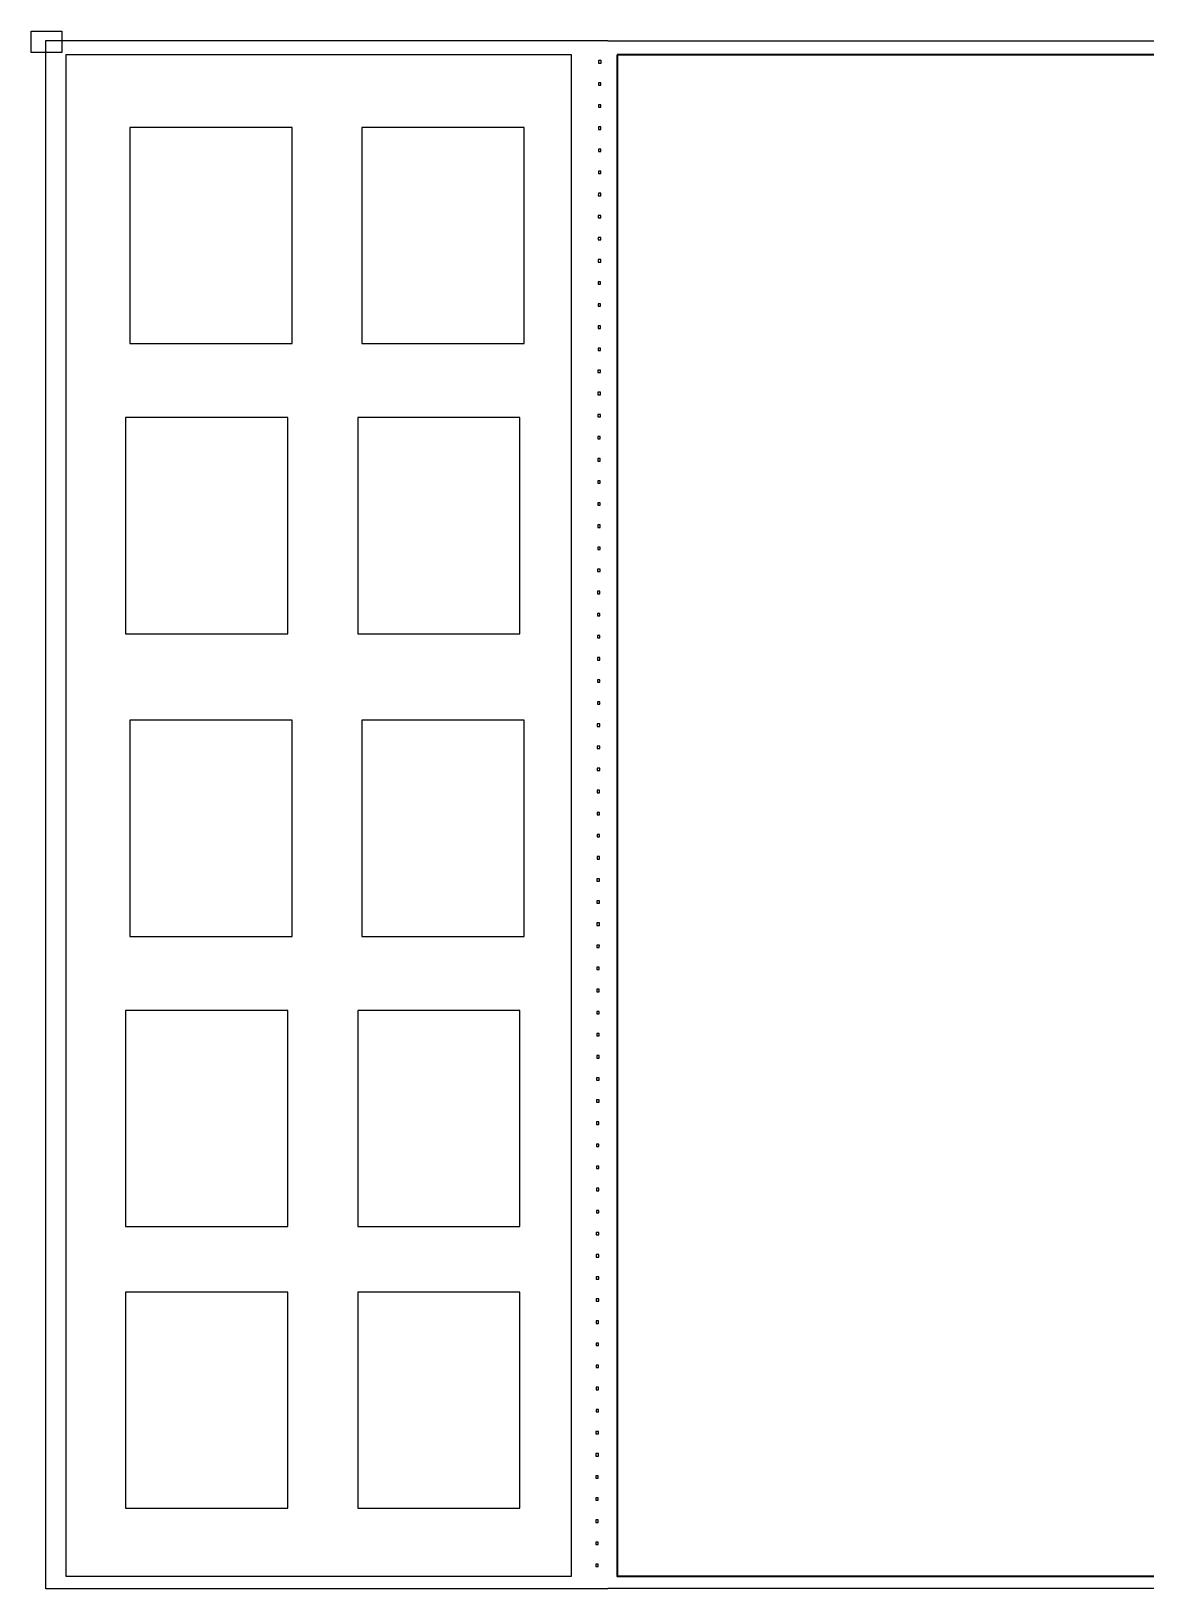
# Model space of a CAD drawing. Header units: centimetres. Extents: x -12.1 to 11.9, y -8.3 to 8.4.
# Drawn here: x -12.08 to -0.08, y -8.34 to 8.44 of the extents above; entities that cross this region are included whole.
import ezdxf

# ---------------------------------------------------------------- set-up
doc = ezdxf.new("R2010")
doc.units = ezdxf.units.CM
doc.header["$MEASUREMENT"] = 0
doc.header["$XCLIPFRAME"] = 0
doc.layers.add('Layer 1', color=7, linetype='Continuous')
picture_1 = doc.add_image_def('image1.jpg', size_in_pixel=(1717, 1200))

msp = doc.modelspace()

# ---------------------------------------------------------------- linework, layer by layer
at = {"layer": 'Layer 1', "lineweight": 25}
for points, knots in [([(-11.92476, 8.33776), (-11.92476, 8.33776), (-11.92476, -8.33843), (-11.92476, -8.33843), (-11.92476, -8.33843), (-11.92476, -8.33843), (-5.87159, -8.33843), (-5.87159, -8.33843), (-5.87159, -8.33843), (-5.87159, -8.33843), (-5.87159, -8.33512), (-5.87159, -8.33512), (-5.87159, -8.33512), (-5.87159, -8.33512), (5.87178, -8.33512), (5.87178, -8.33512), (5.87178, -8.33512), (5.87178, -8.33512), (5.87178, -8.33843), (5.87178, -8.33843), (5.87178, -8.33843), (5.87178, -8.33843), (11.92495, -8.33843), (11.92495, -8.33843), (11.92495, -8.33843), (11.92495, -8.33843), (11.92495, 8.33776), (11.92495, 8.33776), (11.92495, 8.33776), (11.92495, 8.33776), (5.87178, 8.33776), (5.87178, 8.33776), (5.87178, 8.33776), (5.87178, 8.33776), (5.87178, 8.33363), (5.87178, 8.33363), (5.87178, 8.33363), (5.87178, 8.33363), (-5.87159, 8.33363), (-5.87159, 8.33363), (-5.87159, 8.33363), (-5.87159, 8.33363), (-5.87159, 8.33776), (-5.87159, 8.33776), (-5.87159, 8.33776), (-5.87159, 8.33776), (-11.92476, 8.33776), (-11.92476, 8.33776)], [0, 0, 0, 0, 0.07692308, 0.07692308, 0.07692308, 0.07692308, 0.15384615, 0.15384615, 0.15384615, 0.15384615, 0.23076923, 0.23076923, 0.23076923, 0.23076923, 0.30769231, 0.30769231, 0.30769231, 0.30769231, 0.38461538, 0.38461538, 0.38461538, 0.38461538, 0.46153846, 0.46153846, 0.46153846, 0.46153846, 0.53846154, 0.53846154, 0.53846154, 0.53846154, 0.61538462, 0.61538462, 0.61538462, 0.61538462, 0.69230769, 0.69230769, 0.69230769, 0.69230769, 0.76923077, 0.76923077, 0.76923077, 0.76923077, 0.84615385, 0.84615385, 0.84615385, 0.84615385, 1, 1, 1, 1]), ([(-5.97246, 8.12031), (-5.97246, 8.12031), (-5.946, 8.12031), (-5.946, 8.12031), (-5.946, 8.12031), (-5.946, 8.12031), (-5.946, 8.09385), (-5.946, 8.09385), (-5.946, 8.09385), (-5.946, 8.09385), (-5.97246, 8.09385), (-5.97246, 8.09385), (-5.97246, 8.09385), (-5.97246, 8.09385), (-5.97246, 8.12031), (-5.97246, 8.12031)], [0, 0, 0, 0, 0.2, 0.2, 0.2, 0.2, 0.4, 0.4, 0.4, 0.4, 0.6, 0.6, 0.6, 0.6, 1, 1, 1, 1]), ([(-5.97329, 7.88218), (-5.97329, 7.88218), (-5.94683, 7.88218), (-5.94683, 7.88218), (-5.94683, 7.88218), (-5.94683, 7.88218), (-5.94683, 7.85572), (-5.94683, 7.85572), (-5.94683, 7.85572), (-5.94683, 7.85572), (-5.97329, 7.85572), (-5.97329, 7.85572), (-5.97329, 7.85572), (-5.97329, 7.85572), (-5.97329, 7.88218), (-5.97329, 7.88218)], [0, 0, 0, 0, 0.2, 0.2, 0.2, 0.2, 0.4, 0.4, 0.4, 0.4, 0.6, 0.6, 0.6, 0.6, 1, 1, 1, 1]), ([(-5.97329, 7.64406), (-5.97329, 7.64406), (-5.94683, 7.64406), (-5.94683, 7.64406), (-5.94683, 7.64406), (-5.94683, 7.64406), (-5.94683, 7.6176), (-5.94683, 7.6176), (-5.94683, 7.6176), (-5.94683, 7.6176), (-5.97329, 7.6176), (-5.97329, 7.6176), (-5.97329, 7.6176), (-5.97329, 7.6176), (-5.97329, 7.64406), (-5.97329, 7.64406)], [0, 0, 0, 0, 0.2, 0.2, 0.2, 0.2, 0.4, 0.4, 0.4, 0.4, 0.6, 0.6, 0.6, 0.6, 1, 1, 1, 1]), ([(-11.02104, 7.39932), (-11.02104, 7.39932), (-9.27396, 7.39932), (-9.27396, 7.39932), (-9.27396, 7.39932), (-9.27396, 7.39932), (-9.27396, 5.07264), (-9.27396, 5.07264), (-9.27396, 5.07264), (-9.27396, 5.07264), (-11.02104, 5.07264), (-11.02104, 5.07264), (-11.02104, 5.07264), (-11.02104, 5.07264), (-11.02104, 7.39932), (-11.02104, 7.39932)], [0, 0, 0, 0, 0.2, 0.2, 0.2, 0.2, 0.4, 0.4, 0.4, 0.4, 0.6, 0.6, 0.6, 0.6, 1, 1, 1, 1]), ([(-8.52073, 7.39932), (-8.52073, 7.39932), (-6.77448, 7.39932), (-6.77448, 7.39932), (-6.77448, 7.39932), (-6.77448, 7.39932), (-6.77448, 5.07264), (-6.77448, 5.07264), (-6.77448, 5.07264), (-6.77448, 5.07264), (-8.52073, 5.07264), (-8.52073, 5.07264), (-8.52073, 5.07264), (-8.52073, 5.07264), (-8.52073, 7.39932), (-8.52073, 7.39932)], [0, 0, 0, 0, 0.2, 0.2, 0.2, 0.2, 0.4, 0.4, 0.4, 0.4, 0.6, 0.6, 0.6, 0.6, 1, 1, 1, 1]), ([(-5.97411, 7.40593), (-5.97411, 7.40593), (-5.94765, 7.40593), (-5.94765, 7.40593), (-5.94765, 7.40593), (-5.94765, 7.40593), (-5.94765, 7.37947), (-5.94765, 7.37947), (-5.94765, 7.37947), (-5.94765, 7.37947), (-5.97411, 7.37947), (-5.97411, 7.37947), (-5.97411, 7.37947), (-5.97411, 7.37947), (-5.97411, 7.40593), (-5.97411, 7.40593)], [0, 0, 0, 0, 0.2, 0.2, 0.2, 0.2, 0.4, 0.4, 0.4, 0.4, 0.6, 0.6, 0.6, 0.6, 1, 1, 1, 1]), ([(-5.97411, 7.16781), (-5.97411, 7.16781), (-5.94765, 7.16781), (-5.94765, 7.16781), (-5.94765, 7.16781), (-5.94765, 7.16781), (-5.94765, 7.14135), (-5.94765, 7.14135), (-5.94765, 7.14135), (-5.94765, 7.14135), (-5.97411, 7.14135), (-5.97411, 7.14135), (-5.97411, 7.14135), (-5.97411, 7.14135), (-5.97411, 7.16781), (-5.97411, 7.16781)], [0, 0, 0, 0, 0.2, 0.2, 0.2, 0.2, 0.4, 0.4, 0.4, 0.4, 0.6, 0.6, 0.6, 0.6, 1, 1, 1, 1]), ([(-5.97494, 6.92968), (-5.97494, 6.92968), (-5.94848, 6.92968), (-5.94848, 6.92968), (-5.94848, 6.92968), (-5.94848, 6.92968), (-5.94848, 6.90322), (-5.94848, 6.90322), (-5.94848, 6.90322), (-5.94848, 6.90322), (-5.97494, 6.90322), (-5.97494, 6.90322), (-5.97494, 6.90322), (-5.97494, 6.90322), (-5.97494, 6.92968), (-5.97494, 6.92968)], [0, 0, 0, 0, 0.2, 0.2, 0.2, 0.2, 0.4, 0.4, 0.4, 0.4, 0.6, 0.6, 0.6, 0.6, 1, 1, 1, 1]), ([(-5.97494, 6.69156), (-5.97494, 6.69156), (-5.94848, 6.69156), (-5.94848, 6.69156), (-5.94848, 6.69156), (-5.94848, 6.69156), (-5.94931, 6.6651), (-5.94931, 6.6651), (-5.94931, 6.6651), (-5.94931, 6.6651), (-5.97577, 6.6651), (-5.97577, 6.6651), (-5.97577, 6.6651), (-5.97577, 6.6651), (-5.97494, 6.69156), (-5.97494, 6.69156)], [0, 0, 0, 0, 0.2, 0.2, 0.2, 0.2, 0.4, 0.4, 0.4, 0.4, 0.6, 0.6, 0.6, 0.6, 1, 1, 1, 1]), ([(-5.97577, 6.45343), (-5.97577, 6.45343), (-5.94931, 6.45343), (-5.94931, 6.45343), (-5.94931, 6.45343), (-5.94931, 6.45343), (-5.94931, 6.42697), (-5.94931, 6.42697), (-5.94931, 6.42697), (-5.94931, 6.42697), (-5.97577, 6.42697), (-5.97577, 6.42697), (-5.97577, 6.42697), (-5.97577, 6.42697), (-5.97577, 6.45343), (-5.97577, 6.45343)], [0, 0, 0, 0, 0.2, 0.2, 0.2, 0.2, 0.4, 0.4, 0.4, 0.4, 0.6, 0.6, 0.6, 0.6, 1, 1, 1, 1]), ([(-5.97659, 6.21531), (-5.97659, 6.21531), (-5.95013, 6.21531), (-5.95013, 6.21531), (-5.95013, 6.21531), (-5.95013, 6.21531), (-5.95013, 6.18885), (-5.95013, 6.18885), (-5.95013, 6.18885), (-5.95013, 6.18885), (-5.97659, 6.18885), (-5.97659, 6.18885), (-5.97659, 6.18885), (-5.97659, 6.18885), (-5.97659, 6.21531), (-5.97659, 6.21531)], [0, 0, 0, 0, 0.2, 0.2, 0.2, 0.2, 0.4, 0.4, 0.4, 0.4, 0.6, 0.6, 0.6, 0.6, 1, 1, 1, 1]), ([(-5.97659, 5.97718), (-5.97659, 5.97718), (-5.95013, 5.97718), (-5.95013, 5.97718), (-5.95013, 5.97718), (-5.95013, 5.97718), (-5.95013, 5.95072), (-5.95013, 5.95072), (-5.95013, 5.95072), (-5.95013, 5.95072), (-5.97659, 5.95072), (-5.97659, 5.95072), (-5.97659, 5.95072), (-5.97659, 5.95072), (-5.97659, 5.97718), (-5.97659, 5.97718)], [0, 0, 0, 0, 0.2, 0.2, 0.2, 0.2, 0.4, 0.4, 0.4, 0.4, 0.6, 0.6, 0.6, 0.6, 1, 1, 1, 1]), ([(-5.97742, 5.73906), (-5.97742, 5.73906), (-5.95096, 5.73906), (-5.95096, 5.73906), (-5.95096, 5.73906), (-5.95096, 5.73906), (-5.95096, 5.7126), (-5.95096, 5.7126), (-5.95096, 5.7126), (-5.95096, 5.7126), (-5.97742, 5.7126), (-5.97742, 5.7126), (-5.97742, 5.7126), (-5.97742, 5.7126), (-5.97742, 5.73906), (-5.97742, 5.73906)], [0, 0, 0, 0, 0.2, 0.2, 0.2, 0.2, 0.4, 0.4, 0.4, 0.4, 0.6, 0.6, 0.6, 0.6, 1, 1, 1, 1]), ([(-5.97742, 5.50093), (-5.97742, 5.50093), (-5.95096, 5.50093), (-5.95096, 5.50093), (-5.95096, 5.50093), (-5.95096, 5.50093), (-5.95096, 5.47447), (-5.95096, 5.47447), (-5.95096, 5.47447), (-5.95096, 5.47447), (-5.97742, 5.47447), (-5.97742, 5.47447), (-5.97742, 5.47447), (-5.97742, 5.47447), (-5.97742, 5.50093), (-5.97742, 5.50093)], [0, 0, 0, 0, 0.2, 0.2, 0.2, 0.2, 0.4, 0.4, 0.4, 0.4, 0.6, 0.6, 0.6, 0.6, 1, 1, 1, 1]), ([(-5.97825, 5.26281), (-5.97825, 5.26281), (-5.95179, 5.26281), (-5.95179, 5.26281), (-5.95179, 5.26281), (-5.95179, 5.26281), (-5.95179, 5.23635), (-5.95179, 5.23635), (-5.95179, 5.23635), (-5.95179, 5.23635), (-5.97825, 5.23635), (-5.97825, 5.23635), (-5.97825, 5.23635), (-5.97825, 5.23635), (-5.97825, 5.26281), (-5.97825, 5.26281)], [0, 0, 0, 0, 0.2, 0.2, 0.2, 0.2, 0.4, 0.4, 0.4, 0.4, 0.6, 0.6, 0.6, 0.6, 1, 1, 1, 1]), ([(-5.97825, 5.02468), (-5.97825, 5.02468), (-5.95179, 5.02468), (-5.95179, 5.02468), (-5.95179, 5.02468), (-5.95179, 5.02468), (-5.95179, 4.99822), (-5.95179, 4.99822), (-5.95179, 4.99822), (-5.95179, 4.99822), (-5.97825, 4.99822), (-5.97825, 4.99822), (-5.97825, 4.99822), (-5.97825, 4.99822), (-5.97825, 5.02468), (-5.97825, 5.02468)], [0, 0, 0, 0, 0.2, 0.2, 0.2, 0.2, 0.4, 0.4, 0.4, 0.4, 0.6, 0.6, 0.6, 0.6, 1, 1, 1, 1]), ([(-5.97908, 4.78656), (-5.97908, 4.78656), (-5.95262, 4.78656), (-5.95262, 4.78656), (-5.95262, 4.78656), (-5.95262, 4.78656), (-5.95262, 4.7601), (-5.95262, 4.7601), (-5.95262, 4.7601), (-5.95262, 4.7601), (-5.97908, 4.7601), (-5.97908, 4.7601), (-5.97908, 4.7601), (-5.97908, 4.7601), (-5.97908, 4.78656), (-5.97908, 4.78656)], [0, 0, 0, 0, 0.2, 0.2, 0.2, 0.2, 0.4, 0.4, 0.4, 0.4, 0.6, 0.6, 0.6, 0.6, 1, 1, 1, 1]), ([(-5.9799, 4.54843), (-5.9799, 4.54843), (-5.95344, 4.54843), (-5.95344, 4.54843), (-5.95344, 4.54843), (-5.95344, 4.54843), (-5.95344, 4.52197), (-5.95344, 4.52197), (-5.95344, 4.52197), (-5.95344, 4.52197), (-5.9799, 4.52197), (-5.9799, 4.52197), (-5.9799, 4.52197), (-5.9799, 4.52197), (-5.9799, 4.54843), (-5.9799, 4.54843)], [0, 0, 0, 0, 0.2, 0.2, 0.2, 0.2, 0.4, 0.4, 0.4, 0.4, 0.6, 0.6, 0.6, 0.6, 1, 1, 1, 1]), ([(-11.06569, 4.27475), (-11.06569, 4.27475), (-9.31861, 4.27475), (-9.31861, 4.27475), (-9.31861, 4.27475), (-9.31861, 4.27475), (-9.31861, 1.94807), (-9.31861, 1.94807), (-9.31861, 1.94807), (-9.31861, 1.94807), (-11.06569, 1.94807), (-11.06569, 1.94807), (-11.06569, 1.94807), (-11.06569, 1.94807), (-11.06569, 4.27475), (-11.06569, 4.27475)], [0, 0, 0, 0, 0.2, 0.2, 0.2, 0.2, 0.4, 0.4, 0.4, 0.4, 0.6, 0.6, 0.6, 0.6, 1, 1, 1, 1]), ([(-8.56538, 4.27475), (-8.56538, 4.27475), (-6.81913, 4.27475), (-6.81913, 4.27475), (-6.81913, 4.27475), (-6.81913, 4.27475), (-6.81913, 1.94807), (-6.81913, 1.94807), (-6.81913, 1.94807), (-6.81913, 1.94807), (-8.56538, 1.94807), (-8.56538, 1.94807), (-8.56538, 1.94807), (-8.56538, 1.94807), (-8.56538, 4.27475), (-8.56538, 4.27475)], [0, 0, 0, 0, 0.2, 0.2, 0.2, 0.2, 0.4, 0.4, 0.4, 0.4, 0.6, 0.6, 0.6, 0.6, 1, 1, 1, 1]), ([(-5.9799, 4.31031), (-5.9799, 4.31031), (-5.95344, 4.31031), (-5.95344, 4.31031), (-5.95344, 4.31031), (-5.95344, 4.31031), (-5.95344, 4.28385), (-5.95344, 4.28385), (-5.95344, 4.28385), (-5.95344, 4.28385), (-5.9799, 4.28385), (-5.9799, 4.28385), (-5.9799, 4.28385), (-5.9799, 4.28385), (-5.9799, 4.31031), (-5.9799, 4.31031)], [0, 0, 0, 0, 0.2, 0.2, 0.2, 0.2, 0.4, 0.4, 0.4, 0.4, 0.6, 0.6, 0.6, 0.6, 1, 1, 1, 1]), ([(-5.98073, 4.07218), (-5.98073, 4.07218), (-5.95427, 4.07218), (-5.95427, 4.07218), (-5.95427, 4.07218), (-5.95427, 4.07218), (-5.95427, 4.04572), (-5.95427, 4.04572), (-5.95427, 4.04572), (-5.95427, 4.04572), (-5.98073, 4.04572), (-5.98073, 4.04572), (-5.98073, 4.04572), (-5.98073, 4.04572), (-5.98073, 4.07218), (-5.98073, 4.07218)], [0, 0, 0, 0, 0.2, 0.2, 0.2, 0.2, 0.4, 0.4, 0.4, 0.4, 0.6, 0.6, 0.6, 0.6, 1, 1, 1, 1]), ([(-5.98073, 3.83406), (-5.98073, 3.83406), (-5.95427, 3.83406), (-5.95427, 3.83406), (-5.95427, 3.83406), (-5.95427, 3.83406), (-5.95427, 3.8076), (-5.95427, 3.8076), (-5.95427, 3.8076), (-5.95427, 3.8076), (-5.98073, 3.8076), (-5.98073, 3.8076), (-5.98073, 3.8076), (-5.98073, 3.8076), (-5.98073, 3.83406), (-5.98073, 3.83406)], [0, 0, 0, 0, 0.2, 0.2, 0.2, 0.2, 0.4, 0.4, 0.4, 0.4, 0.6, 0.6, 0.6, 0.6, 1, 1, 1, 1]), ([(-5.98156, 3.59593), (-5.98156, 3.59593), (-5.9551, 3.59593), (-5.9551, 3.59593), (-5.9551, 3.59593), (-5.9551, 3.59593), (-5.9551, 3.56947), (-5.9551, 3.56947), (-5.9551, 3.56947), (-5.9551, 3.56947), (-5.98156, 3.56947), (-5.98156, 3.56947), (-5.98156, 3.56947), (-5.98156, 3.56947), (-5.98156, 3.59593), (-5.98156, 3.59593)], [0, 0, 0, 0, 0.2, 0.2, 0.2, 0.2, 0.4, 0.4, 0.4, 0.4, 0.6, 0.6, 0.6, 0.6, 1, 1, 1, 1]), ([(-5.98156, 3.35781), (-5.98156, 3.35781), (-5.9551, 3.35781), (-5.9551, 3.35781), (-5.9551, 3.35781), (-5.9551, 3.35781), (-5.9551, 3.33135), (-5.9551, 3.33135), (-5.9551, 3.33135), (-5.9551, 3.33135), (-5.98156, 3.33135), (-5.98156, 3.33135), (-5.98156, 3.33135), (-5.98156, 3.33135), (-5.98156, 3.35781), (-5.98156, 3.35781)], [0, 0, 0, 0, 0.2, 0.2, 0.2, 0.2, 0.4, 0.4, 0.4, 0.4, 0.6, 0.6, 0.6, 0.6, 1, 1, 1, 1]), ([(-5.98238, 3.11968), (-5.98238, 3.11968), (-5.95592, 3.11968), (-5.95592, 3.11968), (-5.95592, 3.11968), (-5.95592, 3.11968), (-5.95592, 3.09322), (-5.95592, 3.09322), (-5.95592, 3.09322), (-5.95592, 3.09322), (-5.98238, 3.09322), (-5.98238, 3.09322), (-5.98238, 3.09322), (-5.98238, 3.09322), (-5.98238, 3.11968), (-5.98238, 3.11968)], [0, 0, 0, 0, 0.2, 0.2, 0.2, 0.2, 0.4, 0.4, 0.4, 0.4, 0.6, 0.6, 0.6, 0.6, 1, 1, 1, 1]), ([(-5.98238, 2.88156), (-5.98238, 2.88156), (-5.95592, 2.88156), (-5.95592, 2.88156), (-5.95592, 2.88156), (-5.95592, 2.88156), (-5.95592, 2.8551), (-5.95592, 2.8551), (-5.95592, 2.8551), (-5.95592, 2.8551), (-5.98238, 2.8551), (-5.98238, 2.8551), (-5.98238, 2.8551), (-5.98238, 2.8551), (-5.98238, 2.88156), (-5.98238, 2.88156)], [0, 0, 0, 0, 0.2, 0.2, 0.2, 0.2, 0.4, 0.4, 0.4, 0.4, 0.6, 0.6, 0.6, 0.6, 1, 1, 1, 1]), ([(-5.98321, 2.64343), (-5.98321, 2.64343), (-5.95675, 2.64343), (-5.95675, 2.64343), (-5.95675, 2.64343), (-5.95675, 2.64343), (-5.95675, 2.61697), (-5.95675, 2.61697), (-5.95675, 2.61697), (-5.95675, 2.61697), (-5.98321, 2.61697), (-5.98321, 2.61697), (-5.98321, 2.61697), (-5.98321, 2.61697), (-5.98321, 2.64343), (-5.98321, 2.64343)], [0, 0, 0, 0, 0.2, 0.2, 0.2, 0.2, 0.4, 0.4, 0.4, 0.4, 0.6, 0.6, 0.6, 0.6, 1, 1, 1, 1]), ([(-5.98404, 2.40531), (-5.98404, 2.40531), (-5.95758, 2.40531), (-5.95758, 2.40531), (-5.95758, 2.40531), (-5.95758, 2.40531), (-5.95758, 2.37885), (-5.95758, 2.37885), (-5.95758, 2.37885), (-5.95758, 2.37885), (-5.98404, 2.37885), (-5.98404, 2.37885), (-5.98404, 2.37885), (-5.98404, 2.37885), (-5.98404, 2.40531), (-5.98404, 2.40531)], [0, 0, 0, 0, 0.2, 0.2, 0.2, 0.2, 0.4, 0.4, 0.4, 0.4, 0.6, 0.6, 0.6, 0.6, 1, 1, 1, 1]), ([(-5.98404, 2.16718), (-5.98404, 2.16718), (-5.95758, 2.16718), (-5.95758, 2.16718), (-5.95758, 2.16718), (-5.95758, 2.16718), (-5.95758, 2.14072), (-5.95758, 2.14072), (-5.95758, 2.14072), (-5.95758, 2.14072), (-5.98404, 2.14072), (-5.98404, 2.14072), (-5.98404, 2.14072), (-5.98404, 2.14072), (-5.98404, 2.16718), (-5.98404, 2.16718)], [0, 0, 0, 0, 0.2, 0.2, 0.2, 0.2, 0.4, 0.4, 0.4, 0.4, 0.6, 0.6, 0.6, 0.6, 1, 1, 1, 1]), ([(-5.98486, 1.92906), (-5.98486, 1.92906), (-5.9584, 1.92906), (-5.9584, 1.92906), (-5.9584, 1.92906), (-5.9584, 1.92906), (-5.9584, 1.9026), (-5.9584, 1.9026), (-5.9584, 1.9026), (-5.9584, 1.9026), (-5.98486, 1.9026), (-5.98486, 1.9026), (-5.98486, 1.9026), (-5.98486, 1.9026), (-5.98486, 1.92906), (-5.98486, 1.92906)], [0, 0, 0, 0, 0.2, 0.2, 0.2, 0.2, 0.4, 0.4, 0.4, 0.4, 0.6, 0.6, 0.6, 0.6, 1, 1, 1, 1]), ([(-5.98486, 1.69093), (-5.98486, 1.69093), (-5.9584, 1.69093), (-5.9584, 1.69093), (-5.9584, 1.69093), (-5.9584, 1.69093), (-5.9584, 1.66447), (-5.9584, 1.66447), (-5.9584, 1.66447), (-5.9584, 1.66447), (-5.98486, 1.66447), (-5.98486, 1.66447), (-5.98486, 1.66447), (-5.98486, 1.66447), (-5.98486, 1.69093), (-5.98486, 1.69093)], [0, 0, 0, 0, 0.2, 0.2, 0.2, 0.2, 0.4, 0.4, 0.4, 0.4, 0.6, 0.6, 0.6, 0.6, 1, 1, 1, 1]), ([(-5.98569, 1.45281), (-5.98569, 1.45281), (-5.95923, 1.45281), (-5.95923, 1.45281), (-5.95923, 1.45281), (-5.95923, 1.45281), (-5.95923, 1.42635), (-5.95923, 1.42635), (-5.95923, 1.42635), (-5.95923, 1.42635), (-5.98569, 1.42635), (-5.98569, 1.42635), (-5.98569, 1.42635), (-5.98569, 1.42635), (-5.98569, 1.45281), (-5.98569, 1.45281)], [0, 0, 0, 0, 0.2, 0.2, 0.2, 0.2, 0.4, 0.4, 0.4, 0.4, 0.6, 0.6, 0.6, 0.6, 1, 1, 1, 1]), ([(-5.98569, 1.21468), (-5.98569, 1.21468), (-5.95923, 1.21468), (-5.95923, 1.21468), (-5.95923, 1.21468), (-5.95923, 1.21468), (-5.95923, 1.18822), (-5.95923, 1.18822), (-5.95923, 1.18822), (-5.95923, 1.18822), (-5.98569, 1.18822), (-5.98569, 1.18822), (-5.98569, 1.18822), (-5.98569, 1.18822), (-5.98569, 1.21468), (-5.98569, 1.21468)], [0, 0, 0, 0, 0.2, 0.2, 0.2, 0.2, 0.4, 0.4, 0.4, 0.4, 0.6, 0.6, 0.6, 0.6, 1, 1, 1, 1]), ([(-11.02104, 1.01542), (-11.02104, 1.01542), (-9.27396, 1.01542), (-9.27396, 1.01542), (-9.27396, 1.01542), (-9.27396, 1.01542), (-9.27396, -1.31126), (-9.27396, -1.31126), (-9.27396, -1.31126), (-9.27396, -1.31126), (-11.02104, -1.31126), (-11.02104, -1.31126), (-11.02104, -1.31126), (-11.02104, -1.31126), (-11.02104, 1.01542), (-11.02104, 1.01542)], [0, 0, 0, 0, 0.2, 0.2, 0.2, 0.2, 0.4, 0.4, 0.4, 0.4, 0.6, 0.6, 0.6, 0.6, 1, 1, 1, 1]), ([(-8.52073, 1.01542), (-8.52073, 1.01542), (-6.77448, 1.01542), (-6.77448, 1.01542), (-6.77448, 1.01542), (-6.77448, 1.01542), (-6.77448, -1.31126), (-6.77448, -1.31126), (-6.77448, -1.31126), (-6.77448, -1.31126), (-8.52073, -1.31126), (-8.52073, -1.31126), (-8.52073, -1.31126), (-8.52073, -1.31126), (-8.52073, 1.01542), (-8.52073, 1.01542)], [0, 0, 0, 0, 0.2, 0.2, 0.2, 0.2, 0.4, 0.4, 0.4, 0.4, 0.6, 0.6, 0.6, 0.6, 1, 1, 1, 1]), ([(-5.98652, 0.97656), (-5.98652, 0.97656), (-5.96006, 0.97656), (-5.96006, 0.97656), (-5.96006, 0.97656), (-5.96006, 0.97656), (-5.96006, 0.9501), (-5.96006, 0.9501), (-5.96006, 0.9501), (-5.96006, 0.9501), (-5.98652, 0.9501), (-5.98652, 0.9501), (-5.98652, 0.9501), (-5.98652, 0.9501), (-5.98652, 0.97656), (-5.98652, 0.97656)], [0, 0, 0, 0, 0.2, 0.2, 0.2, 0.2, 0.4, 0.4, 0.4, 0.4, 0.6, 0.6, 0.6, 0.6, 1, 1, 1, 1]), ([(-5.98652, 0.73843), (-5.98652, 0.73843), (-5.96006, 0.73843), (-5.96006, 0.73843), (-5.96006, 0.73843), (-5.96006, 0.73843), (-5.96006, 0.71197), (-5.96006, 0.71197), (-5.96006, 0.71197), (-5.96006, 0.71197), (-5.98652, 0.71197), (-5.98652, 0.71197), (-5.98652, 0.71197), (-5.98652, 0.71197), (-5.98652, 0.73843), (-5.98652, 0.73843)], [0, 0, 0, 0, 0.2, 0.2, 0.2, 0.2, 0.4, 0.4, 0.4, 0.4, 0.6, 0.6, 0.6, 0.6, 1, 1, 1, 1]), ([(-5.98734, 0.50031), (-5.98734, 0.50031), (-5.96088, 0.50031), (-5.96088, 0.50031), (-5.96088, 0.50031), (-5.96088, 0.50031), (-5.96088, 0.47385), (-5.96088, 0.47385), (-5.96088, 0.47385), (-5.96088, 0.47385), (-5.98734, 0.47385), (-5.98734, 0.47385), (-5.98734, 0.47385), (-5.98734, 0.47385), (-5.98734, 0.50031), (-5.98734, 0.50031)], [0, 0, 0, 0, 0.2, 0.2, 0.2, 0.2, 0.4, 0.4, 0.4, 0.4, 0.6, 0.6, 0.6, 0.6, 1, 1, 1, 1]), ([(-5.98817, 0.26218), (-5.98817, 0.26218), (-5.96171, 0.26218), (-5.96171, 0.26218), (-5.96171, 0.26218), (-5.96171, 0.26218), (-5.96171, 0.23572), (-5.96171, 0.23572), (-5.96171, 0.23572), (-5.96171, 0.23572), (-5.98817, 0.23572), (-5.98817, 0.23572), (-5.98817, 0.23572), (-5.98817, 0.23572), (-5.98817, 0.26218), (-5.98817, 0.26218)], [0, 0, 0, 0, 0.2, 0.2, 0.2, 0.2, 0.4, 0.4, 0.4, 0.4, 0.6, 0.6, 0.6, 0.6, 1, 1, 1, 1]), ([(-5.98817, 0.02406), (-5.98817, 0.02406), (-5.96171, 0.02406), (-5.96171, 0.02406), (-5.96171, 0.02406), (-5.96171, 0.02406), (-5.96171, -0.0024), (-5.96171, -0.0024), (-5.96171, -0.0024), (-5.96171, -0.0024), (-5.98817, -0.0024), (-5.98817, -0.0024), (-5.98817, -0.0024), (-5.98817, -0.0024), (-5.98817, 0.02406), (-5.98817, 0.02406)], [0, 0, 0, 0, 0.2, 0.2, 0.2, 0.2, 0.4, 0.4, 0.4, 0.4, 0.6, 0.6, 0.6, 0.6, 1, 1, 1, 1]), ([(-5.989, -0.21407), (-5.989, -0.21407), (-5.96254, -0.21407), (-5.96254, -0.21407), (-5.96254, -0.21407), (-5.96254, -0.21407), (-5.96254, -0.24053), (-5.96254, -0.24053), (-5.96254, -0.24053), (-5.96254, -0.24053), (-5.989, -0.24053), (-5.989, -0.24053), (-5.989, -0.24053), (-5.989, -0.24053), (-5.989, -0.21407), (-5.989, -0.21407)], [0, 0, 0, 0, 0.2, 0.2, 0.2, 0.2, 0.4, 0.4, 0.4, 0.4, 0.6, 0.6, 0.6, 0.6, 1, 1, 1, 1]), ([(-5.989, -0.45219), (-5.989, -0.45219), (-5.96254, -0.45219), (-5.96254, -0.45219), (-5.96254, -0.45219), (-5.96254, -0.45219), (-5.96254, -0.47865), (-5.96254, -0.47865), (-5.96254, -0.47865), (-5.96254, -0.47865), (-5.989, -0.47865), (-5.989, -0.47865), (-5.989, -0.47865), (-5.989, -0.47865), (-5.989, -0.45219), (-5.989, -0.45219)], [0, 0, 0, 0, 0.2, 0.2, 0.2, 0.2, 0.4, 0.4, 0.4, 0.4, 0.6, 0.6, 0.6, 0.6, 1, 1, 1, 1]), ([(-5.98982, -0.69032), (-5.98982, -0.69032), (-5.96336, -0.69032), (-5.96336, -0.69032), (-5.96336, -0.69032), (-5.96336, -0.69032), (-5.96336, -0.71678), (-5.96336, -0.71678), (-5.96336, -0.71678), (-5.96336, -0.71678), (-5.98982, -0.71678), (-5.98982, -0.71678), (-5.98982, -0.71678), (-5.98982, -0.71678), (-5.98982, -0.69032), (-5.98982, -0.69032)], [0, 0, 0, 0, 0.2, 0.2, 0.2, 0.2, 0.4, 0.4, 0.4, 0.4, 0.6, 0.6, 0.6, 0.6, 1, 1, 1, 1]), ([(-5.98982, -0.92844), (-5.98982, -0.92844), (-5.96336, -0.92844), (-5.96336, -0.92844), (-5.96336, -0.92844), (-5.96336, -0.92844), (-5.96336, -0.9549), (-5.96336, -0.9549), (-5.96336, -0.9549), (-5.96336, -0.9549), (-5.98982, -0.9549), (-5.98982, -0.9549), (-5.98982, -0.9549), (-5.98982, -0.9549), (-5.98982, -0.92844), (-5.98982, -0.92844)], [0, 0, 0, 0, 0.2, 0.2, 0.2, 0.2, 0.4, 0.4, 0.4, 0.4, 0.6, 0.6, 0.6, 0.6, 1, 1, 1, 1]), ([(-5.99065, -1.16657), (-5.99065, -1.16657), (-5.96419, -1.16657), (-5.96419, -1.16657), (-5.96419, -1.16657), (-5.96419, -1.16657), (-5.96419, -1.19303), (-5.96419, -1.19303), (-5.96419, -1.19303), (-5.96419, -1.19303), (-5.99065, -1.19303), (-5.99065, -1.19303), (-5.99065, -1.19303), (-5.99065, -1.19303), (-5.99065, -1.16657), (-5.99065, -1.16657)], [0, 0, 0, 0, 0.2, 0.2, 0.2, 0.2, 0.4, 0.4, 0.4, 0.4, 0.6, 0.6, 0.6, 0.6, 1, 1, 1, 1]), ([(-5.99065, -1.40469), (-5.99065, -1.40469), (-5.96419, -1.40469), (-5.96419, -1.40469), (-5.96419, -1.40469), (-5.96419, -1.40469), (-5.96502, -1.43115), (-5.96502, -1.43115), (-5.96502, -1.43115), (-5.96502, -1.43115), (-5.99148, -1.43115), (-5.99148, -1.43115), (-5.99148, -1.43115), (-5.99148, -1.43115), (-5.99065, -1.40469), (-5.99065, -1.40469)], [0, 0, 0, 0, 0.2, 0.2, 0.2, 0.2, 0.4, 0.4, 0.4, 0.4, 0.6, 0.6, 0.6, 0.6, 1, 1, 1, 1]), ([(-5.99148, -1.64282), (-5.99148, -1.64282), (-5.96502, -1.64282), (-5.96502, -1.64282), (-5.96502, -1.64282), (-5.96502, -1.64282), (-5.96502, -1.66928), (-5.96502, -1.66928), (-5.96502, -1.66928), (-5.96502, -1.66928), (-5.99148, -1.66928), (-5.99148, -1.66928), (-5.99148, -1.66928), (-5.99148, -1.66928), (-5.99148, -1.64282), (-5.99148, -1.64282)], [0, 0, 0, 0, 0.2, 0.2, 0.2, 0.2, 0.4, 0.4, 0.4, 0.4, 0.6, 0.6, 0.6, 0.6, 1, 1, 1, 1]), ([(-5.9923, -1.88094), (-5.9923, -1.88094), (-5.96584, -1.88094), (-5.96584, -1.88094), (-5.96584, -1.88094), (-5.96584, -1.88094), (-5.96584, -1.9074), (-5.96584, -1.9074), (-5.96584, -1.9074), (-5.96584, -1.9074), (-5.9923, -1.9074), (-5.9923, -1.9074), (-5.9923, -1.9074), (-5.9923, -1.9074), (-5.9923, -1.88094), (-5.9923, -1.88094)], [0, 0, 0, 0, 0.2, 0.2, 0.2, 0.2, 0.4, 0.4, 0.4, 0.4, 0.6, 0.6, 0.6, 0.6, 1, 1, 1, 1]), ([(-11.06569, -2.10915), (-11.06569, -2.10915), (-9.31861, -2.10915), (-9.31861, -2.10915), (-9.31861, -2.10915), (-9.31861, -2.10915), (-9.31861, -4.43583), (-9.31861, -4.43583), (-9.31861, -4.43583), (-9.31861, -4.43583), (-11.06569, -4.43583), (-11.06569, -4.43583), (-11.06569, -4.43583), (-11.06569, -4.43583), (-11.06569, -2.10915), (-11.06569, -2.10915)], [0, 0, 0, 0, 0.2, 0.2, 0.2, 0.2, 0.4, 0.4, 0.4, 0.4, 0.6, 0.6, 0.6, 0.6, 1, 1, 1, 1]), ([(-8.56538, -2.10915), (-8.56538, -2.10915), (-6.81913, -2.10915), (-6.81913, -2.10915), (-6.81913, -2.10915), (-6.81913, -2.10915), (-6.81913, -4.43583), (-6.81913, -4.43583), (-6.81913, -4.43583), (-6.81913, -4.43583), (-8.56538, -4.43583), (-8.56538, -4.43583), (-8.56538, -4.43583), (-8.56538, -4.43583), (-8.56538, -2.10915), (-8.56538, -2.10915)], [0, 0, 0, 0, 0.2, 0.2, 0.2, 0.2, 0.4, 0.4, 0.4, 0.4, 0.6, 0.6, 0.6, 0.6, 1, 1, 1, 1]), ([(-5.9923, -2.11907), (-5.9923, -2.11907), (-5.96584, -2.11907), (-5.96584, -2.11907), (-5.96584, -2.11907), (-5.96584, -2.11907), (-5.96584, -2.14553), (-5.96584, -2.14553), (-5.96584, -2.14553), (-5.96584, -2.14553), (-5.9923, -2.14553), (-5.9923, -2.14553), (-5.9923, -2.14553), (-5.9923, -2.14553), (-5.9923, -2.11907), (-5.9923, -2.11907)], [0, 0, 0, 0, 0.2, 0.2, 0.2, 0.2, 0.4, 0.4, 0.4, 0.4, 0.6, 0.6, 0.6, 0.6, 1, 1, 1, 1]), ([(-5.99313, -2.35719), (-5.99313, -2.35719), (-5.96667, -2.35719), (-5.96667, -2.35719), (-5.96667, -2.35719), (-5.96667, -2.35719), (-5.96667, -2.38365), (-5.96667, -2.38365), (-5.96667, -2.38365), (-5.96667, -2.38365), (-5.99313, -2.38365), (-5.99313, -2.38365), (-5.99313, -2.38365), (-5.99313, -2.38365), (-5.99313, -2.35719), (-5.99313, -2.35719)], [0, 0, 0, 0, 0.2, 0.2, 0.2, 0.2, 0.4, 0.4, 0.4, 0.4, 0.6, 0.6, 0.6, 0.6, 1, 1, 1, 1]), ([(-5.99313, -2.59532), (-5.99313, -2.59532), (-5.96667, -2.59532), (-5.96667, -2.59532), (-5.96667, -2.59532), (-5.96667, -2.59532), (-5.96667, -2.62178), (-5.96667, -2.62178), (-5.96667, -2.62178), (-5.96667, -2.62178), (-5.99313, -2.62178), (-5.99313, -2.62178), (-5.99313, -2.62178), (-5.99313, -2.62178), (-5.99313, -2.59532), (-5.99313, -2.59532)], [0, 0, 0, 0, 0.2, 0.2, 0.2, 0.2, 0.4, 0.4, 0.4, 0.4, 0.6, 0.6, 0.6, 0.6, 1, 1, 1, 1]), ([(-5.99396, -2.83344), (-5.99396, -2.83344), (-5.9675, -2.83344), (-5.9675, -2.83344), (-5.9675, -2.83344), (-5.9675, -2.83344), (-5.9675, -2.8599), (-5.9675, -2.8599), (-5.9675, -2.8599), (-5.9675, -2.8599), (-5.99396, -2.8599), (-5.99396, -2.8599), (-5.99396, -2.8599), (-5.99396, -2.8599), (-5.99396, -2.83344), (-5.99396, -2.83344)], [0, 0, 0, 0, 0.2, 0.2, 0.2, 0.2, 0.4, 0.4, 0.4, 0.4, 0.6, 0.6, 0.6, 0.6, 1, 1, 1, 1]), ([(-5.99396, -3.07157), (-5.99396, -3.07157), (-5.9675, -3.07157), (-5.9675, -3.07157), (-5.9675, -3.07157), (-5.9675, -3.07157), (-5.9675, -3.09803), (-5.9675, -3.09803), (-5.9675, -3.09803), (-5.9675, -3.09803), (-5.99396, -3.09803), (-5.99396, -3.09803), (-5.99396, -3.09803), (-5.99396, -3.09803), (-5.99396, -3.07157), (-5.99396, -3.07157)], [0, 0, 0, 0, 0.2, 0.2, 0.2, 0.2, 0.4, 0.4, 0.4, 0.4, 0.6, 0.6, 0.6, 0.6, 1, 1, 1, 1]), ([(-5.99478, -3.30969), (-5.99478, -3.30969), (-5.96832, -3.30969), (-5.96832, -3.30969), (-5.96832, -3.30969), (-5.96832, -3.30969), (-5.96832, -3.33615), (-5.96832, -3.33615), (-5.96832, -3.33615), (-5.96832, -3.33615), (-5.99478, -3.33615), (-5.99478, -3.33615), (-5.99478, -3.33615), (-5.99478, -3.33615), (-5.99478, -3.30969), (-5.99478, -3.30969)], [0, 0, 0, 0, 0.2, 0.2, 0.2, 0.2, 0.4, 0.4, 0.4, 0.4, 0.6, 0.6, 0.6, 0.6, 1, 1, 1, 1]), ([(-5.99478, -3.54782), (-5.99478, -3.54782), (-5.96832, -3.54782), (-5.96832, -3.54782), (-5.96832, -3.54782), (-5.96832, -3.54782), (-5.96915, -3.57428), (-5.96915, -3.57428), (-5.96915, -3.57428), (-5.96915, -3.57428), (-5.99561, -3.57428), (-5.99561, -3.57428), (-5.99561, -3.57428), (-5.99561, -3.57428), (-5.99478, -3.54782), (-5.99478, -3.54782)], [0, 0, 0, 0, 0.2, 0.2, 0.2, 0.2, 0.4, 0.4, 0.4, 0.4, 0.6, 0.6, 0.6, 0.6, 1, 1, 1, 1]), ([(-5.99561, -3.78594), (-5.99561, -3.78594), (-5.96915, -3.78594), (-5.96915, -3.78594), (-5.96915, -3.78594), (-5.96915, -3.78594), (-5.96915, -3.8124), (-5.96915, -3.8124), (-5.96915, -3.8124), (-5.96915, -3.8124), (-5.99561, -3.8124), (-5.99561, -3.8124), (-5.99561, -3.8124), (-5.99561, -3.8124), (-5.99561, -3.78594), (-5.99561, -3.78594)], [0, 0, 0, 0, 0.2, 0.2, 0.2, 0.2, 0.4, 0.4, 0.4, 0.4, 0.6, 0.6, 0.6, 0.6, 1, 1, 1, 1]), ([(-5.99644, -4.02407), (-5.99644, -4.02407), (-5.96998, -4.02407), (-5.96998, -4.02407), (-5.96998, -4.02407), (-5.96998, -4.02407), (-5.96998, -4.05053), (-5.96998, -4.05053), (-5.96998, -4.05053), (-5.96998, -4.05053), (-5.99644, -4.05053), (-5.99644, -4.05053), (-5.99644, -4.05053), (-5.99644, -4.05053), (-5.99644, -4.02407), (-5.99644, -4.02407)], [0, 0, 0, 0, 0.2, 0.2, 0.2, 0.2, 0.4, 0.4, 0.4, 0.4, 0.6, 0.6, 0.6, 0.6, 1, 1, 1, 1]), ([(-5.99644, -4.26219), (-5.99644, -4.26219), (-5.96998, -4.26219), (-5.96998, -4.26219), (-5.96998, -4.26219), (-5.96998, -4.26219), (-5.96998, -4.28865), (-5.96998, -4.28865), (-5.96998, -4.28865), (-5.96998, -4.28865), (-5.99644, -4.28865), (-5.99644, -4.28865), (-5.99644, -4.28865), (-5.99644, -4.28865), (-5.99644, -4.26219), (-5.99644, -4.26219)], [0, 0, 0, 0, 0.2, 0.2, 0.2, 0.2, 0.4, 0.4, 0.4, 0.4, 0.6, 0.6, 0.6, 0.6, 1, 1, 1, 1]), ([(-5.99727, -4.50032), (-5.99727, -4.50032), (-5.97081, -4.50032), (-5.97081, -4.50032), (-5.97081, -4.50032), (-5.97081, -4.50032), (-5.97081, -4.52678), (-5.97081, -4.52678), (-5.97081, -4.52678), (-5.97081, -4.52678), (-5.99727, -4.52678), (-5.99727, -4.52678), (-5.99727, -4.52678), (-5.99727, -4.52678), (-5.99727, -4.50032), (-5.99727, -4.50032)], [0, 0, 0, 0, 0.2, 0.2, 0.2, 0.2, 0.4, 0.4, 0.4, 0.4, 0.6, 0.6, 0.6, 0.6, 1, 1, 1, 1]), ([(-5.99727, -4.73844), (-5.99727, -4.73844), (-5.97081, -4.73844), (-5.97081, -4.73844), (-5.97081, -4.73844), (-5.97081, -4.73844), (-5.97081, -4.7649), (-5.97081, -4.7649), (-5.97081, -4.7649), (-5.97081, -4.7649), (-5.99727, -4.7649), (-5.99727, -4.7649), (-5.99727, -4.7649), (-5.99727, -4.7649), (-5.99727, -4.73844), (-5.99727, -4.73844)], [0, 0, 0, 0, 0.2, 0.2, 0.2, 0.2, 0.4, 0.4, 0.4, 0.4, 0.6, 0.6, 0.6, 0.6, 1, 1, 1, 1]), ([(-5.99809, -4.97657), (-5.99809, -4.97657), (-5.97163, -4.97657), (-5.97163, -4.97657), (-5.97163, -4.97657), (-5.97163, -4.97657), (-5.97163, -5.00303), (-5.97163, -5.00303), (-5.97163, -5.00303), (-5.97163, -5.00303), (-5.99809, -5.00303), (-5.99809, -5.00303), (-5.99809, -5.00303), (-5.99809, -5.00303), (-5.99809, -4.97657), (-5.99809, -4.97657)], [0, 0, 0, 0, 0.2, 0.2, 0.2, 0.2, 0.4, 0.4, 0.4, 0.4, 0.6, 0.6, 0.6, 0.6, 1, 1, 1, 1]), ([(-11.06569, -5.14441), (-11.06569, -5.14441), (-9.31861, -5.14441), (-9.31861, -5.14441), (-9.31861, -5.14441), (-9.31861, -5.14441), (-9.31861, -7.47109), (-9.31861, -7.47109), (-9.31861, -7.47109), (-9.31861, -7.47109), (-11.06569, -7.47109), (-11.06569, -7.47109), (-11.06569, -7.47109), (-11.06569, -7.47109), (-11.06569, -5.14441), (-11.06569, -5.14441)], [0, 0, 0, 0, 0.2, 0.2, 0.2, 0.2, 0.4, 0.4, 0.4, 0.4, 0.6, 0.6, 0.6, 0.6, 1, 1, 1, 1]), ([(-8.56538, -5.14441), (-8.56538, -5.14441), (-6.81913, -5.14441), (-6.81913, -5.14441), (-6.81913, -5.14441), (-6.81913, -5.14441), (-6.81913, -7.47109), (-6.81913, -7.47109), (-6.81913, -7.47109), (-6.81913, -7.47109), (-8.56538, -7.47109), (-8.56538, -7.47109), (-8.56538, -7.47109), (-8.56538, -7.47109), (-8.56538, -5.14441), (-8.56538, -5.14441)], [0, 0, 0, 0, 0.2, 0.2, 0.2, 0.2, 0.4, 0.4, 0.4, 0.4, 0.6, 0.6, 0.6, 0.6, 1, 1, 1, 1]), ([(-5.99809, -5.21469), (-5.99809, -5.21469), (-5.97163, -5.21469), (-5.97163, -5.21469), (-5.97163, -5.21469), (-5.97163, -5.21469), (-5.97163, -5.24115), (-5.97163, -5.24115), (-5.97163, -5.24115), (-5.97163, -5.24115), (-5.99809, -5.24115), (-5.99809, -5.24115), (-5.99809, -5.24115), (-5.99809, -5.24115), (-5.99809, -5.21469), (-5.99809, -5.21469)], [0, 0, 0, 0, 0.2, 0.2, 0.2, 0.2, 0.4, 0.4, 0.4, 0.4, 0.6, 0.6, 0.6, 0.6, 1, 1, 1, 1]), ([(-5.99892, -5.45282), (-5.99892, -5.45282), (-5.97246, -5.45282), (-5.97246, -5.45282), (-5.97246, -5.45282), (-5.97246, -5.45282), (-5.97246, -5.47928), (-5.97246, -5.47928), (-5.97246, -5.47928), (-5.97246, -5.47928), (-5.99892, -5.47928), (-5.99892, -5.47928), (-5.99892, -5.47928), (-5.99892, -5.47928), (-5.99892, -5.45282), (-5.99892, -5.45282)], [0, 0, 0, 0, 0.2, 0.2, 0.2, 0.2, 0.4, 0.4, 0.4, 0.4, 0.6, 0.6, 0.6, 0.6, 1, 1, 1, 1]), ([(-5.99975, -5.69094), (-5.99975, -5.69094), (-5.97329, -5.69094), (-5.97329, -5.69094), (-5.97329, -5.69094), (-5.97329, -5.69094), (-5.97329, -5.7174), (-5.97329, -5.7174), (-5.97329, -5.7174), (-5.97329, -5.7174), (-5.99975, -5.7174), (-5.99975, -5.7174), (-5.99975, -5.7174), (-5.99975, -5.7174), (-5.99975, -5.69094), (-5.99975, -5.69094)], [0, 0, 0, 0, 0.2, 0.2, 0.2, 0.2, 0.4, 0.4, 0.4, 0.4, 0.6, 0.6, 0.6, 0.6, 1, 1, 1, 1]), ([(-5.99975, -5.92907), (-5.99975, -5.92907), (-5.97329, -5.92907), (-5.97329, -5.92907), (-5.97329, -5.92907), (-5.97329, -5.92907), (-5.97329, -5.95553), (-5.97329, -5.95553), (-5.97329, -5.95553), (-5.97329, -5.95553), (-5.99975, -5.95553), (-5.99975, -5.95553), (-5.99975, -5.95553), (-5.99975, -5.95553), (-5.99975, -5.92907), (-5.99975, -5.92907)], [0, 0, 0, 0, 0.2, 0.2, 0.2, 0.2, 0.4, 0.4, 0.4, 0.4, 0.6, 0.6, 0.6, 0.6, 1, 1, 1, 1]), ([(-6.00057, -6.16719), (-6.00057, -6.16719), (-5.97411, -6.16719), (-5.97411, -6.16719), (-5.97411, -6.16719), (-5.97411, -6.16719), (-5.97411, -6.19365), (-5.97411, -6.19365), (-5.97411, -6.19365), (-5.97411, -6.19365), (-6.00057, -6.19365), (-6.00057, -6.19365), (-6.00057, -6.19365), (-6.00057, -6.19365), (-6.00057, -6.16719), (-6.00057, -6.16719)], [0, 0, 0, 0, 0.2, 0.2, 0.2, 0.2, 0.4, 0.4, 0.4, 0.4, 0.6, 0.6, 0.6, 0.6, 1, 1, 1, 1]), ([(-6.00057, -6.40532), (-6.00057, -6.40532), (-5.97411, -6.40532), (-5.97411, -6.40532), (-5.97411, -6.40532), (-5.97411, -6.40532), (-5.97411, -6.43178), (-5.97411, -6.43178), (-5.97411, -6.43178), (-5.97411, -6.43178), (-6.00057, -6.43178), (-6.00057, -6.43178), (-6.00057, -6.43178), (-6.00057, -6.43178), (-6.00057, -6.40532), (-6.00057, -6.40532)], [0, 0, 0, 0, 0.2, 0.2, 0.2, 0.2, 0.4, 0.4, 0.4, 0.4, 0.6, 0.6, 0.6, 0.6, 1, 1, 1, 1]), ([(-6.0014, -6.64344), (-6.0014, -6.64344), (-5.97494, -6.64344), (-5.97494, -6.64344), (-5.97494, -6.64344), (-5.97494, -6.64344), (-5.97494, -6.6699), (-5.97494, -6.6699), (-5.97494, -6.6699), (-5.97494, -6.6699), (-6.0014, -6.6699), (-6.0014, -6.6699), (-6.0014, -6.6699), (-6.0014, -6.6699), (-6.0014, -6.64344), (-6.0014, -6.64344)], [0, 0, 0, 0, 0.2, 0.2, 0.2, 0.2, 0.4, 0.4, 0.4, 0.4, 0.6, 0.6, 0.6, 0.6, 1, 1, 1, 1]), ([(-6.0014, -6.88157), (-6.0014, -6.88157), (-5.97494, -6.88157), (-5.97494, -6.88157), (-5.97494, -6.88157), (-5.97494, -6.88157), (-5.97494, -6.90803), (-5.97494, -6.90803), (-5.97494, -6.90803), (-5.97494, -6.90803), (-6.0014, -6.90803), (-6.0014, -6.90803), (-6.0014, -6.90803), (-6.0014, -6.90803), (-6.0014, -6.88157), (-6.0014, -6.88157)], [0, 0, 0, 0, 0.2, 0.2, 0.2, 0.2, 0.4, 0.4, 0.4, 0.4, 0.6, 0.6, 0.6, 0.6, 1, 1, 1, 1]), ([(-6.00223, -7.11969), (-6.00223, -7.11969), (-5.97577, -7.11969), (-5.97577, -7.11969), (-5.97577, -7.11969), (-5.97577, -7.11969), (-5.97577, -7.14615), (-5.97577, -7.14615), (-5.97577, -7.14615), (-5.97577, -7.14615), (-6.00223, -7.14615), (-6.00223, -7.14615), (-6.00223, -7.14615), (-6.00223, -7.14615), (-6.00223, -7.11969), (-6.00223, -7.11969)], [0, 0, 0, 0, 0.2, 0.2, 0.2, 0.2, 0.4, 0.4, 0.4, 0.4, 0.6, 0.6, 0.6, 0.6, 1, 1, 1, 1]), ([(-6.00223, -7.35782), (-6.00223, -7.35782), (-5.97577, -7.35782), (-5.97577, -7.35782), (-5.97577, -7.35782), (-5.97577, -7.35782), (-5.97577, -7.38428), (-5.97577, -7.38428), (-5.97577, -7.38428), (-5.97577, -7.38428), (-6.00223, -7.38428), (-6.00223, -7.38428), (-6.00223, -7.38428), (-6.00223, -7.38428), (-6.00223, -7.35782), (-6.00223, -7.35782)], [0, 0, 0, 0, 0.2, 0.2, 0.2, 0.2, 0.4, 0.4, 0.4, 0.4, 0.6, 0.6, 0.6, 0.6, 1, 1, 1, 1]), ([(-6.00305, -7.59594), (-6.00305, -7.59594), (-5.97659, -7.59594), (-5.97659, -7.59594), (-5.97659, -7.59594), (-5.97659, -7.59594), (-5.97659, -7.6224), (-5.97659, -7.6224), (-5.97659, -7.6224), (-5.97659, -7.6224), (-6.00305, -7.6224), (-6.00305, -7.6224), (-6.00305, -7.6224), (-6.00305, -7.6224), (-6.00305, -7.59594), (-6.00305, -7.59594)], [0, 0, 0, 0, 0.2, 0.2, 0.2, 0.2, 0.4, 0.4, 0.4, 0.4, 0.6, 0.6, 0.6, 0.6, 1, 1, 1, 1]), ([(-6.00388, -7.83407), (-6.00388, -7.83407), (-5.97742, -7.83407), (-5.97742, -7.83407), (-5.97742, -7.83407), (-5.97742, -7.83407), (-5.97742, -7.86053), (-5.97742, -7.86053), (-5.97742, -7.86053), (-5.97742, -7.86053), (-6.00388, -7.86053), (-6.00388, -7.86053), (-6.00388, -7.86053), (-6.00388, -7.86053), (-6.00388, -7.83407), (-6.00388, -7.83407)], [0, 0, 0, 0, 0.2, 0.2, 0.2, 0.2, 0.4, 0.4, 0.4, 0.4, 0.6, 0.6, 0.6, 0.6, 1, 1, 1, 1]), ([(-6.00388, -8.07219), (-6.00388, -8.07219), (-5.97742, -8.07219), (-5.97742, -8.07219), (-5.97742, -8.07219), (-5.97742, -8.07219), (-5.97742, -8.09865), (-5.97742, -8.09865), (-5.97742, -8.09865), (-5.97742, -8.09865), (-6.00388, -8.09865), (-6.00388, -8.09865), (-6.00388, -8.09865), (-6.00388, -8.09865), (-6.00388, -8.07219), (-6.00388, -8.07219)], [0, 0, 0, 0, 0.2, 0.2, 0.2, 0.2, 0.4, 0.4, 0.4, 0.4, 0.6, 0.6, 0.6, 0.6, 1, 1, 1, 1])]:
    msp.add_open_spline(points, degree=3, knots=knots, dxfattribs=at)
at = {"layer": 'Layer 1', "color": 214, "lineweight": 25}
msp.add_open_spline([(-11.70923, 8.18059), (-11.70923, 8.18059), (-6.26317, 8.18059), (-6.26317, 8.18059), (-6.26317, 8.18059), (-6.26317, 8.18059), (-6.26317, -8.20222), (-6.26317, -8.20222), (-6.26317, -8.20222), (-6.26317, -8.20222), (-11.70923, -8.20222), (-11.70923, -8.20222), (-11.70923, -8.20222), (-11.70923, -8.20222), (-11.70923, 8.18059), (-11.70923, 8.18059)], degree=3, knots=[0, 0, 0, 0, 0.2, 0.2, 0.2, 0.2, 0.4, 0.4, 0.4, 0.4, 0.6, 0.6, 0.6, 0.6, 1, 1, 1, 1], dxfattribs=at)
at = {"layer": 'Layer 1', "color": 214, "lineweight": 40}
msp.add_open_spline([(-5.77213, 8.18059), (-5.77213, 8.18059), (5.77508, 8.18059), (5.77508, 8.18059), (5.77508, 8.18059), (5.77508, 8.18059), (5.77508, -8.20222), (5.77508, -8.20222), (5.77508, -8.20222), (5.77508, -8.20222), (-5.77213, -8.20222), (-5.77213, -8.20222), (-5.77213, -8.20222), (-5.77213, -8.20222), (-5.77213, 8.18059), (-5.77213, 8.18059)], degree=3, knots=[0, 0, 0, 0, 0.2, 0.2, 0.2, 0.2, 0.4, 0.4, 0.4, 0.4, 0.6, 0.6, 0.6, 0.6, 1, 1, 1, 1], dxfattribs=at)

# ---------------------------------------------------------------- pictures from other files: only their frames are drawn
at = {"layer": 'Layer 1', "color": 214}
image = msp.add_image(picture_1, insert=(-11.92476, -8.33843), size_in_units=(23.84722, 16.66667), dxfattribs=at)
image.set_boundary_path([(-11.9248, -8.3384), (11.925, 8.3378)])
image.dxf.flags = 3

doc.saveas('drawing.dxf')
